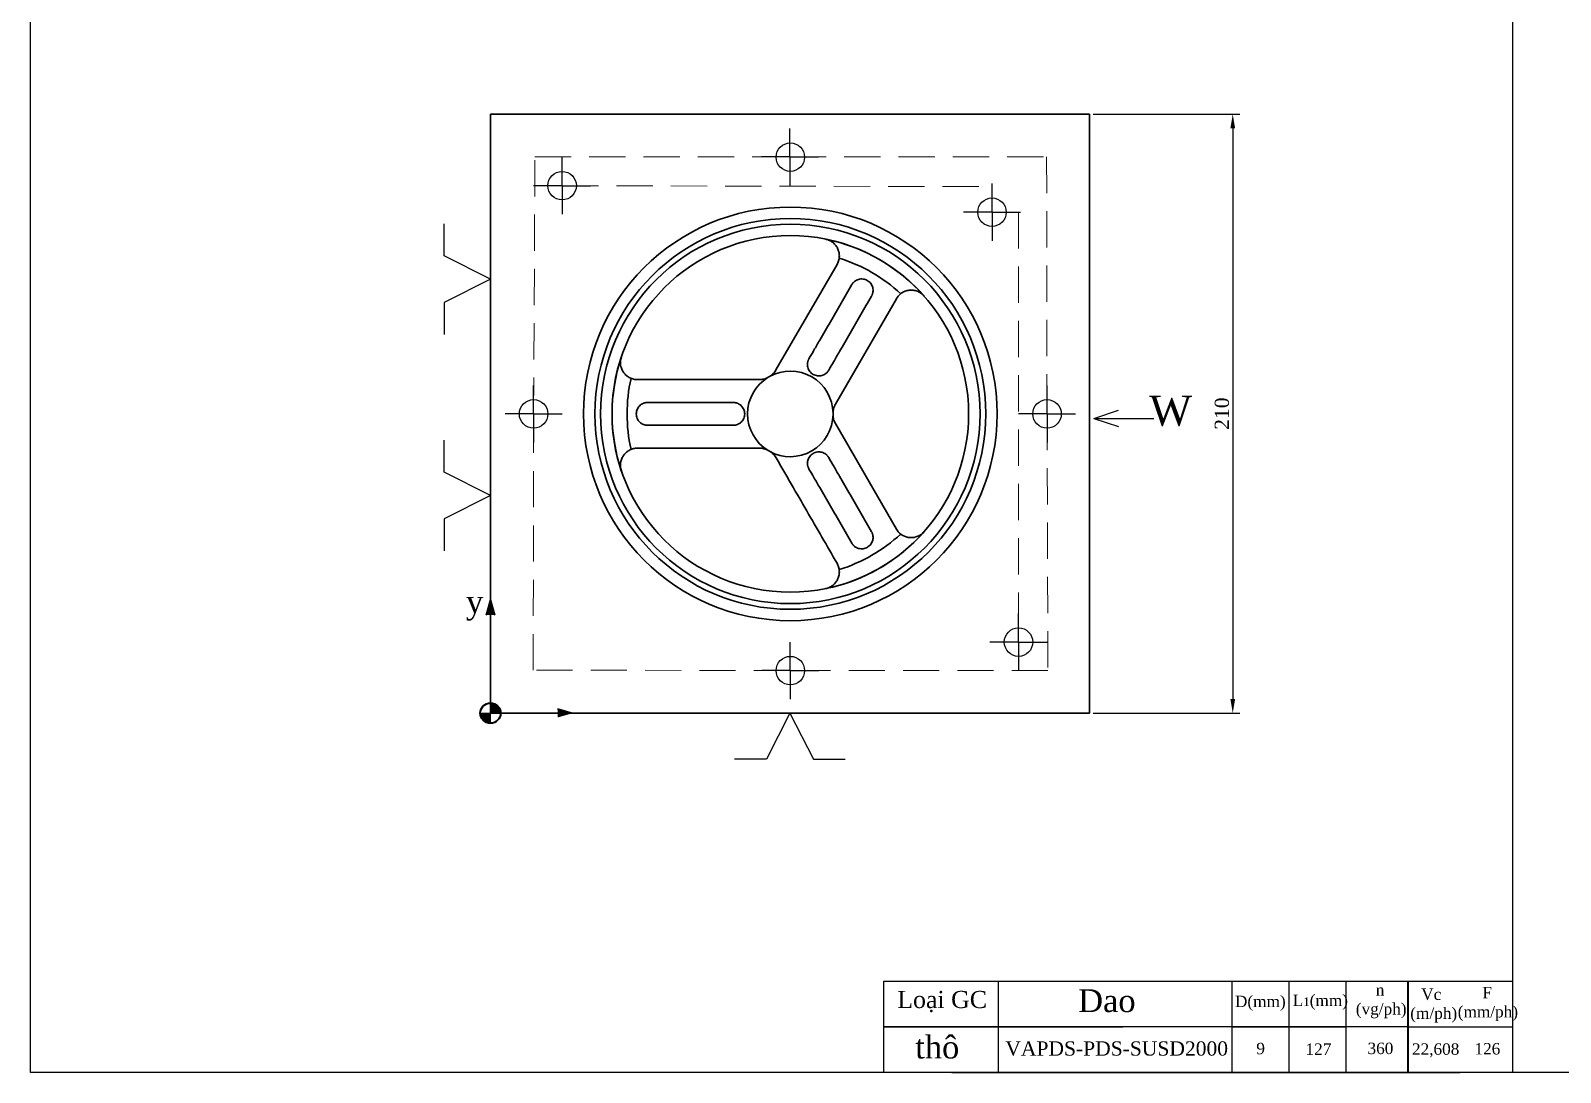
# Model space of a CAD drawing. Header units: millimetres. Extents: x 1211 to 2263, y 788 to 1530.
# Drawn here: x 1211.4 to 1479.6, y 787.9 to 970.5 of the extents above; entities that cross this region are included whole.
import ezdxf

# ---------------------------------------------------------------- set-up
doc = ezdxf.new("R2010")
doc.units = ezdxf.units.MM
for name, pattern in [('CENTERX2', [20.32, 12.7, -2.54, 2.54, -2.54]), ('DASHED2', [9.525, 6.35, -3.175]), ('DOT2', [3.175, 0, -3.175])]:
    doc.linetypes.add(name, pattern=pattern)
for name, color, linetype, lineweight in [('cb', 200, 'Continuous', 35), ('chi tiet', 7, 'Continuous', 30), ('coban', 7, 'Continuous', 35), ('DUONGBAO', 7, 'Continuous', 40), ('duongchaydao', 220, 'Continuous', 0), ('duongkichthuoc', 7, 'Continuous', 0), ('dậm', 5, 'Continuous', 25), ('phancat', 86, 'Continuous', 30)]:
    doc.layers.add(name, color=color, linetype=linetype, lineweight=lineweight)
doc.layers.add('DuongTam', color=1, linetype='Continuous')
doc.styles.get("Standard").update_dxf_attribs({"font": 'times.ttf'})
doc.dimstyles.new('ISO-25', dxfattribs={"dimtxt": 2.5, "dimasz": 2.5, "dimexe": 1.25, "dimexo": 0.625, "dimtad": 1, "dimtoh": 1, "dimtxsty": 'Standard', "dimcen": 2.5, "dimadec": 0, "dimazin": 0, "dimtfac": 1, "dimtmove": 0, "dimatfit": 3, "dimfxl": 1, "dimarcsym": 0})

# ---------------------------------------------------------------- blocks, each defined once
blk = doc.blocks.new('*D31')
at = {"layer": 'Defpoints', "color": 0, "transparency": 16777216}
for p in [(1397.01, 955.89), (1397.01, 850.89), (1422.13, 850.89)]:
    blk.add_point(p, dxfattribs=at)
at = {"layer": 'duongkichthuoc', "color": 0, "lineweight": -2, "transparency": 16777216}
for p, q in [((1397.64, 955.89), (1423.38, 955.89)), ((1422.13, 953.39), (1422.13, 853.39)), ((1397.64, 850.89), (1423.38, 850.89))]:
    blk.add_line(p, q, dxfattribs=at)
at = {"layer": 'duongkichthuoc', "color": 0, "transparency": 16777216}
for points in [[(1421.72, 953.39), (1422.55, 953.39), (1422.13, 955.89)], [(1421.72, 853.39), (1422.55, 853.39), (1422.13, 850.89)]]:
    blk.add_solid(points, dxfattribs=at)
at = {"layer": 'duongkichthuoc', "color": 0, "transparency": 16777216, "insert": (1420.24, 903.39), "char_height": 2.5, "attachment_point": 5, "rotation": 90}
blk.add_mtext('210', dxfattribs=at)

msp = doc.modelspace()

# ---------------------------------------------------------------- hatches: boundary and pattern name
at = {"layer": 'cb', "lineweight": 35}
msp.add_hatch(color=256, dxfattribs=at).paths.add_polyline_path([(1292.031, 870.744), (1291.271, 868.066), (1292.79, 868.066)])
at = {"layer": 'cb', "lineweight": 13}
h = msp.add_hatch(dxfattribs=at)
h.set_pattern_fill('ANSI31', color=256, scale=0.202176, angle=90, style=0)
h.set_pattern_definition([(135, (627.48896, 129.986213), (-0.0178700026, -0.0178700026), [])])
h.paths.add_polyline_path([(1292.013, 852.667), (1292.013, 850.889), (1293.791, 850.889, 0.4142137)])
h.paths.add_polyline_path([(1292.013, 850.889), (1290.235, 850.889, 0.4142136), (1292.013, 849.111), (1292.013, 849.271)])
msp.add_hatch(color=256, dxfattribs=at).paths.add_polyline_path([(1306.464, 850.889), (1303.785, 851.648), (1303.785, 850.129)])

# ---------------------------------------------------------------- linework, layer by layer
msp.add_line((1471.154, 1530.422), (1471.154, 787.922))
at = {"color": 7, "linetype": 'Continuous'}
for p, q in [((1360.994, 803.922), (1441.947, 803.922)), ((1360.994, 787.922), (1360.994, 803.922)), ((1381.036, 803.922), (1381.036, 787.922)), ((1411.947, 803.922), (1426.947, 803.922)), ((1421.947, 803.922), (1421.947, 787.922)), ((1421.947, 803.922), (1421.947, 787.922)), ((1426.947, 803.922), (1436.947, 803.922)), ((1431.947, 803.922), (1431.947, 787.922)), ((1441.947, 803.922), (1452.88, 803.922)), ((1441.947, 803.922), (1441.947, 787.922)), ((1441.947, 803.922), (1441.947, 787.922)), ((1452.81, 788), (1452.81, 803.922)), ((1452.81, 803.922), (1471.154, 803.922)), ((1441.947, 795.922), (1360.994, 795.922)), ((1360.994, 795.922), (1392.88, 795.922)), ((1441.947, 795.922), (1360.994, 795.922)), ((1360.994, 795.922), (1392.88, 795.922)), ((1392.88, 795.922), (1402.88, 795.922)), ((1392.88, 795.922), (1402.88, 795.922)), ((1421.947, 795.922), (1441.947, 795.922)), ((1452.88, 795.922), (1441.947, 795.922)), ((1452.88, 795.922), (1441.947, 795.922)), ((1452.81, 795.922), (1471.154, 795.922)), ((1372.88, 787.922), (1452.88, 787.922)), ((1452.88, 787.922), (1462.017, 787.922))]:
    msp.add_line(p, q, dxfattribs=at)
at = {"layer": 'cb', "lineweight": 35}
for p, q in [((1292.031, 870.744), (1291.271, 868.066)), ((1292.031, 870.744), (1292.79, 868.066)), ((1292.013, 850.889), (1292.013, 868.031)), ((1292.013, 850.889), (1306.366, 850.889))]:
    msp.add_line(p, q, dxfattribs=at)
at = {"layer": 'cb'}
msp.add_line((1306.366, 850.889), (1303.787, 851.648), dxfattribs=at)
at = {"layer": 'chi tiet'}
msp.add_lwpolyline([(2261.411, 787.922), (1211.411, 787.922), (1211.411, 1530.422), (2261.411, 1530.422)], close=True, dxfattribs=at)
at = {"layer": 'coban', "color": 7, "linetype": 'Continuous'}
for p, q in [((1292.013, 955.889), (1397.013, 955.889)), ((1292.013, 850.889), (1292.013, 955.889)), ((1397.013, 955.889), (1397.013, 850.889)), ((1397.013, 850.889), (1292.013, 850.889))]:
    msp.add_line(p, q, dxfattribs=at)
at = {"layer": 'coban'}
for p, q in [((1342.064, 911.081), (1352.775, 929.535)), ((1352.482, 905.029), (1363.167, 923.535)), ((1317.804, 909.345), (1339.251, 909.345)), ((1352.482, 901.661), (1363.167, 883.154)), ((1363.167, 883.154), (1363.285, 882.966))]:
    msp.add_line(p, q, dxfattribs=at)
for radius in [36.25, 34.25, 33.25, 31.25]:
    msp.add_circle((1344.582, 903.345), radius, dxfattribs=at)
for centre, radius, start, end in [((1344.582, 903.345), 31.25, 41.42268, 78.57732), ((1344.582, 903.345), 28.612, 47.4273, 72.5727), ((1344.582, 903.345), 31.25, 161.42268, 198.57732), ((1344.582, 903.345), 28.612, 167.4273, 192.5727), ((1344.582, 903.345), 7.5, 121.00272, 238.99728), ((1344.582, 903.345), 7.5, 1.00272, 118.99728), ((1344.582, 903.345), 7.5, 241.00272, 358.99728), ((1344.582, 903.345), 31.25, 281.42268, 318.57732), ((1344.582, 903.345), 28.612, 287.4273, 312.5727), ((1365.765, 884.654), 3, 214.24555, 318.57598)]:
    msp.add_arc(centre, radius, start, end, dxfattribs=at)
for points, knots in [([(1350.771, 933.976), (1351.012, 933.927), (1351.242, 933.85), (1351.572, 933.694), (1351.679, 933.634), (1351.885, 933.504), (1351.983, 933.433), (1352.169, 933.281), (1352.257, 933.2), (1352.424, 933.026), (1352.503, 932.933), (1352.718, 932.647), (1352.837, 932.442), (1353.025, 932.006), (1353.092, 931.781), (1353.172, 931.321), (1353.185, 931.085), (1353.157, 930.624), (1353.117, 930.396), (1352.983, 929.95), (1352.892, 929.738), (1352.775, 929.535)], [0, 0, 0, 0, 0.125, 0.125, 0.1875, 0.1875, 0.25, 0.25, 0.3125, 0.3125, 0.375, 0.375, 0.5, 0.5, 0.625, 0.625, 0.75, 0.75, 0.875, 0.875, 1, 1, 1, 1]), ([(1355.35, 925.995), (1354.725, 924.913), (1353.476, 922.749), (1351.601, 919.503), (1350.015, 916.755), (1348.764, 914.589), (1348.139, 913.506), (1347.85, 913.005)], [0, 0, 0, 0, 0.2500002, 0.5000005, 0.7500009, 0.8845329, 1, 1, 1, 1]), ([(1358.814, 923.995), (1358.829, 924.023), (1358.86, 924.079), (1358.902, 924.165), (1358.94, 924.252), (1358.973, 924.341), (1359.002, 924.433), (1359.027, 924.526), (1359.047, 924.62), (1359.079, 924.811), (1359.092, 925.104), (1359.032, 925.493), (1358.897, 925.867), (1358.688, 926.209), (1358.415, 926.505), (1358.086, 926.74), (1357.717, 926.907), (1357.324, 926.994), (1356.924, 927.003), (1356.535, 926.932), (1356.169, 926.79), (1355.895, 926.614), (1355.7, 926.446), (1355.568, 926.307), (1355.449, 926.158), (1355.383, 926.05), (1355.35, 925.995)], [0, 0, 0, 0, 0.015665, 0.0312657, 0.0468339, 0.0624018, 0.0780028, 0.0936703, 0.1094381, 0.1253397, 0.1879563, 0.250449, 0.313233, 0.3755694, 0.4381391, 0.5004746, 0.5627579, 0.6252779, 0.687454, 0.7500752, 0.8124368, 0.8749202, 0.9065232, 0.937727, 0.968799, 1, 1, 1, 1]), ([(1351.314, 911.005), (1351.603, 911.505), (1352.229, 912.589), (1353.479, 914.755), (1355.065, 917.502), (1356.94, 920.749), (1358.189, 922.913), (1358.814, 923.995)], [0, 0, 0, 0, 0.1154644, 0.2499928, 0.4999922, 0.7499951, 1, 1, 1, 1]), ([(1363.167, 923.535), (1363.284, 923.738), (1363.422, 923.923), (1363.737, 924.258), (1363.917, 924.41), (1364.303, 924.665), (1364.51, 924.77), (1364.841, 924.892), (1364.954, 924.926), (1365.182, 924.98), (1365.297, 925.001), (1365.53, 925.028), (1365.648, 925.035), (1365.887, 925.035), (1366.007, 925.028), (1366.362, 924.985), (1366.594, 924.929), (1367.05, 924.757), (1367.265, 924.644), (1367.665, 924.369), (1367.851, 924.205), (1368.015, 924.02)], [0, 0, 0, 0, 0.125, 0.125, 0.25, 0.25, 0.375, 0.375, 0.4375, 0.4375, 0.5, 0.5, 0.5625, 0.5625, 0.625, 0.625, 0.75, 0.75, 0.875, 0.875, 1, 1, 1, 1]), ([(1317.804, 909.345), (1317.57, 909.345), (1317.341, 909.372), (1316.892, 909.477), (1316.671, 909.557), (1316.257, 909.764), (1316.063, 909.89), (1315.792, 910.116), (1315.706, 910.197), (1315.545, 910.367), (1315.47, 910.456), (1315.329, 910.645), (1315.264, 910.743), (1315.145, 910.951), (1315.091, 911.058), (1314.951, 911.387), (1314.883, 911.616), (1314.804, 912.097), (1314.794, 912.339), (1314.832, 912.823), (1314.882, 913.067), (1314.96, 913.3)], [0, 0, 0, 0, 0.125, 0.125, 0.25, 0.25, 0.375, 0.375, 0.4375, 0.4375, 0.5, 0.5, 0.5625, 0.5625, 0.625, 0.625, 0.75, 0.75, 0.875, 0.875, 1, 1, 1, 1]), ([(1347.85, 913.005), (1347.833, 912.976), (1347.801, 912.918), (1347.758, 912.829), (1347.72, 912.739), (1347.687, 912.649), (1347.659, 912.558), (1347.635, 912.466), (1347.615, 912.374), (1347.584, 912.183), (1347.572, 911.893), (1347.632, 911.507), (1347.765, 911.137), (1347.972, 910.795), (1348.247, 910.497), (1348.578, 910.259), (1348.95, 910.093), (1349.345, 910.006), (1349.744, 909.998), (1350.129, 910.069), (1350.492, 910.209), (1350.763, 910.382), (1350.957, 910.549), (1351.089, 910.686), (1351.211, 910.837), (1351.279, 910.949), (1351.314, 911.005)], [0, 0, 0, 0, 0.0163186, 0.0323827, 0.0482273, 0.0638869, 0.079395, 0.0947842, 0.1100862, 0.125331, 0.1891952, 0.2504507, 0.3129912, 0.3756556, 0.4380412, 0.5005724, 0.5631341, 0.6253174, 0.6879153, 0.7500766, 0.8112086, 0.8749397, 0.9054226, 0.9362544, 0.9676901, 1, 1, 1, 1]), ([(1340.719, 909.773), (1340.483, 909.632), (1340.234, 909.525), (1339.842, 909.417), (1339.708, 909.39), (1339.441, 909.354), (1339.308, 909.345), (1339.173, 909.345)], [0, 0, 0, 0, 0.5, 0.5, 0.75, 0.75, 1, 1, 1, 1]), ([(1342.064, 911.081), (1341.956, 910.796), (1341.793, 910.585), (1341.503, 910.299), (1341.399, 910.209), (1341.181, 910.046), (1341.066, 909.971), (1340.946, 909.905)], [0, 0, 0, 0, 0.5, 0.5, 0.75, 0.75, 1, 1, 1, 1]), ([(1319.582, 905.345), (1319.55, 905.344), (1319.486, 905.343), (1319.391, 905.337), (1319.297, 905.325), (1319.202, 905.31), (1319.109, 905.289), (1319.016, 905.264), (1318.924, 905.234), (1318.743, 905.166), (1318.483, 905.032), (1318.176, 904.785), (1317.919, 904.482), (1317.728, 904.129), (1317.608, 903.744), (1317.569, 903.342), (1317.609, 902.939), (1317.73, 902.556), (1317.922, 902.205), (1318.178, 901.902), (1318.484, 901.657), (1318.773, 901.508), (1319.016, 901.423), (1319.203, 901.378), (1319.391, 901.35), (1319.518, 901.346), (1319.582, 901.345)], [0, 0, 0, 0, 0.015665, 0.03126572, 0.04683382, 0.06240179, 0.07800276, 0.09367026, 0.10943799, 0.12533963, 0.18795627, 0.25044906, 0.31323298, 0.37556932, 0.43813891, 0.50047436, 0.56275771, 0.62527774, 0.68745389, 0.75007506, 0.81243674, 0.87492015, 0.90652311, 0.93772698, 0.96879901, 1, 1, 1, 1]), ([(1334.582, 905.345), (1334.004, 905.345), (1332.753, 905.345), (1330.252, 905.344), (1327.079, 905.345), (1323.33, 905.345), (1320.831, 905.345), (1319.582, 905.345)], [0, 0, 0, 0, 0.1154643, 0.2499926, 0.499992, 0.749995, 1, 1, 1, 1]), ([(1334.582, 901.345), (1334.615, 901.345), (1334.682, 901.346), (1334.78, 901.354), (1334.877, 901.366), (1334.972, 901.382), (1335.065, 901.403), (1335.156, 901.428), (1335.245, 901.457), (1335.426, 901.526), (1335.684, 901.66), (1335.988, 901.905), (1336.241, 902.205), (1336.434, 902.556), (1336.555, 902.943), (1336.596, 903.348), (1336.553, 903.754), (1336.432, 904.139), (1336.239, 904.488), (1335.985, 904.787), (1335.682, 905.031), (1335.397, 905.179), (1335.155, 905.264), (1334.97, 905.31), (1334.779, 905.339), (1334.648, 905.343), (1334.582, 905.345)], [0, 0, 0, 0, 0.0163186, 0.0323827, 0.0482273, 0.0638868, 0.0793949, 0.0947841, 0.1100861, 0.1253309, 0.1891951, 0.2504507, 0.312991, 0.3756555, 0.4380411, 0.5005722, 0.563134, 0.6253172, 0.6879152, 0.7500765, 0.8112085, 0.8749396, 0.9054225, 0.9362543, 0.96769, 1, 1, 1, 1]), ([(1352.081, 903.476), (1352.076, 903.751), (1352.108, 904.02), (1352.211, 904.414), (1352.254, 904.543), (1352.356, 904.792), (1352.415, 904.912), (1352.482, 905.029)], [0, 0, 0, 0, 0.5, 0.5, 0.75, 0.75, 1, 1, 1, 1]), ([(1319.582, 901.345), (1320.831, 901.345), (1323.33, 901.345), (1327.079, 901.345), (1330.252, 901.345), (1332.753, 901.344), (1334.004, 901.345), (1334.582, 901.345)], [0, 0, 0, 0, 0.2499998, 0.4999995, 0.7499994, 0.8845322, 1, 1, 1, 1]), ([(1352.482, 901.661), (1352.348, 901.893), (1352.246, 902.14), (1352.143, 902.534), (1352.118, 902.669), (1352.085, 902.939), (1352.078, 903.076), (1352.081, 903.213)], [0, 0, 0, 0, 0.5, 0.5, 0.75, 0.75, 1, 1, 1, 1]), ([(1314.96, 893.389), (1314.882, 893.622), (1314.833, 893.86), (1314.804, 894.224), (1314.801, 894.347), (1314.811, 894.59), (1314.824, 894.71), (1314.862, 894.947), (1314.889, 895.064), (1314.956, 895.296), (1314.997, 895.41), (1315.137, 895.74), (1315.255, 895.945), (1315.539, 896.327), (1315.701, 896.497), (1316.058, 896.796), (1316.256, 896.925), (1316.669, 897.132), (1316.887, 897.211), (1317.34, 897.318), (1317.57, 897.345), (1317.804, 897.345)], [0, 0, 0, 0, 0.125, 0.125, 0.1875, 0.1875, 0.25, 0.25, 0.3125, 0.3125, 0.375, 0.375, 0.5, 0.5, 0.625, 0.625, 0.75, 0.75, 0.875, 0.875, 1, 1, 1, 1]), ([(1339.173, 897.345), (1338.264, 897.345), (1337.362, 897.345), (1335.564, 897.345), (1334.669, 897.345), (1331.99, 897.345), (1330.212, 897.345), (1324.883, 897.345), (1321.343, 897.345), (1317.804, 897.345)], [0, 0, 0, 0, 0.125, 0.125, 0.25, 0.25, 0.5, 0.5, 1, 1, 1, 1]), ([(1339.173, 897.345), (1339.442, 897.345), (1339.706, 897.309), (1340.099, 897.202), (1340.228, 897.156), (1340.479, 897.049), (1340.601, 896.987), (1340.719, 896.916)], [0, 0, 0, 0, 0.5, 0.5, 0.75, 0.75, 1, 1, 1, 1]), ([(1340.946, 896.785), (1341.187, 896.651), (1341.403, 896.489), (1341.693, 896.204), (1341.784, 896.101), (1341.948, 895.888), (1342.023, 895.777), (1342.09, 895.661)], [0, 0, 0, 0, 0.5, 0.5, 0.75, 0.75, 1, 1, 1, 1]), ([(1352.775, 877.154), (1351.005, 880.219), (1349.235, 883.285), (1346.571, 887.9), (1345.681, 889.44), (1344.342, 891.76), (1343.894, 892.535), (1342.996, 894.092), (1342.544, 894.873), (1342.09, 895.661)], [0, 0, 0, 0, 0.5, 0.5, 0.75, 0.75, 0.875, 0.875, 1, 1, 1, 1]), ([(1351.314, 895.684), (1351.297, 895.713), (1351.263, 895.77), (1351.207, 895.852), (1351.148, 895.93), (1351.087, 896.004), (1351.022, 896.074), (1350.955, 896.14), (1350.885, 896.203), (1350.735, 896.325), (1350.49, 896.481), (1350.125, 896.622), (1349.739, 896.692), (1349.339, 896.683), (1348.943, 896.594), (1348.572, 896.427), (1348.242, 896.188), (1347.969, 895.889), (1347.763, 895.548), (1347.631, 895.179), (1347.572, 894.794), (1347.586, 894.473), (1347.633, 894.221), (1347.686, 894.039), (1347.756, 893.858), (1347.818, 893.743), (1347.85, 893.684)], [0, 0, 0, 0, 0.0163186, 0.0323827, 0.0482273, 0.0638868, 0.0793949, 0.0947841, 0.1100861, 0.1253309, 0.1891951, 0.2504507, 0.312991, 0.3756555, 0.4380411, 0.5005723, 0.563134, 0.6253172, 0.6879152, 0.7500765, 0.8112085, 0.8749396, 0.9054225, 0.9362543, 0.96769, 1, 1, 1, 1]), ([(1358.814, 882.694), (1358.189, 883.776), (1356.94, 885.94), (1355.065, 889.187), (1353.479, 891.934), (1352.229, 894.101), (1351.603, 895.184), (1351.314, 895.684)], [0, 0, 0, 0, 0.2500002, 0.5000005, 0.7500009, 0.8845329, 1, 1, 1, 1]), ([(1347.85, 893.684), (1348.139, 893.184), (1348.764, 892.1), (1350.015, 889.935), (1351.601, 887.187), (1353.476, 883.94), (1354.725, 881.776), (1355.35, 880.694)], [0, 0, 0, 0, 0.1154644, 0.2499928, 0.4999922, 0.7499951, 1, 1, 1, 1]), ([(1355.35, 880.694), (1355.366, 880.667), (1355.399, 880.612), (1355.452, 880.533), (1355.509, 880.457), (1355.57, 880.383), (1355.634, 880.312), (1355.702, 880.244), (1355.774, 880.179), (1355.924, 880.057), (1356.171, 879.899), (1356.538, 879.756), (1356.928, 879.686), (1357.329, 879.696), (1357.723, 879.785), (1358.091, 879.952), (1358.419, 880.188), (1358.691, 880.485), (1358.899, 880.827), (1359.033, 881.2), (1359.092, 881.588), (1359.077, 881.912), (1359.029, 882.165), (1358.975, 882.349), (1358.905, 882.527), (1358.844, 882.638), (1358.814, 882.694)], [0, 0, 0, 0, 0.015665, 0.0312657, 0.0468338, 0.0624018, 0.0780027, 0.0936702, 0.109438, 0.1253396, 0.1879562, 0.250449, 0.313233, 0.3755693, 0.4381389, 0.5004744, 0.5627577, 0.6252778, 0.6874539, 0.7500751, 0.8124367, 0.8749202, 0.9065231, 0.937727, 0.968799, 1, 1, 1, 1]), ([(1352.775, 877.154), (1352.892, 876.952), (1352.983, 876.74), (1353.116, 876.299), (1353.157, 876.067), (1353.185, 875.605), (1353.173, 875.374), (1353.112, 875.026), (1353.086, 874.911), (1353.019, 874.687), (1352.979, 874.577), (1352.886, 874.361), (1352.833, 874.255), (1352.713, 874.049), (1352.647, 873.948), (1352.433, 873.662), (1352.268, 873.489), (1351.891, 873.18), (1351.686, 873.05), (1351.248, 872.842), (1351.012, 872.763), (1350.771, 872.714)], [0, 0, 0, 0, 0.125, 0.125, 0.25, 0.25, 0.375, 0.375, 0.4375, 0.4375, 0.5, 0.5, 0.5625, 0.5625, 0.625, 0.625, 0.75, 0.75, 0.875, 0.875, 1, 1, 1, 1])]:
    msp.add_open_spline(points, degree=3, knots=knots, dxfattribs=at)
for points in [[(1340.946, 909.905), (1340.869, 909.862), (1340.794, 909.818), (1340.719, 909.773)], [(1352.082, 903.345), (1352.082, 903.388), (1352.081, 903.432), (1352.081, 903.476)], [(1352.081, 903.213), (1352.081, 903.257), (1352.082, 903.301), (1352.082, 903.345)], [(1340.719, 896.916), (1340.794, 896.871), (1340.869, 896.827), (1340.946, 896.785)]]:
    msp.add_open_spline(points, degree=3, dxfattribs=at)
at = {"layer": 'DUONGBAO'}
msp.add_circle((1292.013, 850.889), 1.778, dxfattribs=at)
at = {"layer": 'duongchaydao', "linetype": 'DASHED2'}
for p, q in [((1304.582, 943.345), (1379.948, 943.166)), ((1384.571, 938.689), (1384.582, 863.345))]:
    msp.add_line(p, q, dxfattribs=at)
at = {"layer": 'duongchaydao', "linetype": 'DOT2'}
for q in [(1379.948, 943.166), (1384.582, 938.689)]:
    msp.add_line((1379.937, 938.7), q, dxfattribs=at)
at = {"layer": 'duongchaydao', "linetype": 'DASHED2'}
msp.add_lwpolyline([(1344.513, 948.389), (1389.513, 948.389), (1389.582, 903.345), (1389.749, 858.389), (1344.513, 858.389), (1299.513, 858.4), (1299.582, 903.345), (1299.82, 948.389)], close=True, dxfattribs=at)
at = {"layer": 'DuongTam', "linetype": 'CENTERX2'}
for p, q in [((1344.513, 948.389), (1344.513, 953.389)), ((1304.582, 943.345), (1304.582, 948.345)), ((1344.513, 948.389), (1339.513, 948.389)), ((1344.513, 948.389), (1349.513, 948.389)), ((1344.513, 948.389), (1344.513, 943.389)), ((1304.582, 943.345), (1299.582, 943.345)), ((1304.582, 943.345), (1309.582, 943.345)), ((1304.582, 943.345), (1304.582, 938.345)), ((1379.937, 938.7), (1379.937, 943.7)), ((1379.937, 938.7), (1374.937, 938.7)), ((1379.937, 938.7), (1384.937, 938.7)), ((1379.937, 938.7), (1379.937, 933.7)), ((1299.582, 903.345), (1299.582, 908.345)), ((1389.582, 903.345), (1389.582, 908.345)), ((1299.582, 903.345), (1294.582, 903.345)), ((1299.582, 903.345), (1304.582, 903.345)), ((1299.582, 903.345), (1299.582, 898.345)), ((1389.582, 903.345), (1384.582, 903.345)), ((1389.582, 903.345), (1394.582, 903.345)), ((1389.582, 903.345), (1389.582, 898.345)), ((1384.582, 863.345), (1384.582, 868.345)), ((1344.582, 858.345), (1344.582, 863.345)), ((1384.582, 863.345), (1379.582, 863.345)), ((1384.582, 863.345), (1389.582, 863.345)), ((1384.582, 863.345), (1384.582, 858.345)), ((1344.582, 858.345), (1339.582, 858.345)), ((1344.582, 858.345), (1349.582, 858.345)), ((1344.582, 858.345), (1344.582, 853.345))]:
    msp.add_line(p, q, dxfattribs=at)
at = {"layer": 'dậm'}
for p, q in [((1283.929, 931.071), (1283.929, 936.648)), ((1292.013, 926.957), (1283.929, 931.071)), ((1292.013, 926.957), (1283.929, 922.842)), ((1283.929, 922.842), (1283.929, 917.265)), ((1397.76, 902.563), (1402.109, 904.001)), ((1397.76, 902.563), (1408.272, 902.563)), ((1397.76, 902.563), (1402.109, 901.125)), ((1283.929, 893.154), (1283.929, 898.731)), ((1292.013, 889.039), (1283.929, 893.154)), ((1292.013, 889.039), (1283.929, 884.925)), ((1283.929, 884.925), (1283.929, 879.348)), ((1292.013, 849.889), (1292.013, 850.889)), ((1344.513, 850.889), (1340.399, 842.804)), ((1344.513, 850.889), (1348.627, 842.804)), ((1340.399, 842.804), (1334.822, 842.804)), ((1348.627, 842.804), (1354.205, 842.804)), ((1452.88, 803.922), (1452.88, 787.922)), ((1442.88, 787.922), (1452.88, 787.922))]:
    msp.add_line(p, q, dxfattribs=at)
at = {"layer": 'phancat'}
for centre in [(1344.582, 948.345), (1304.582, 943.345), (1379.937, 938.7), (1299.582, 903.345), (1389.582, 903.345), (1384.582, 863.345), (1344.582, 858.345)]:
    msp.add_circle(centre, 2.5, dxfattribs=at)

# ---------------------------------------------------------------- texts
at = {"color": 7, "linetype": 'Continuous', "attachment_point": 1}
for s, insert, char_height, width in [('\\pi2.3404;Loại GC', (1360.986, 802.202), 3, 19.81698), ('\\pi5.1414;Dao', (1389.898, 802.496), 4, 19.81698), ('\\pi9.1853;n \\P\\pi5.6828;(vg/ph)', (1438.023, 803.399), 2, 19.81698), ('\\pi8.2481;Vc\\P\\pi5.5812; (m/ph)', (1446.918, 802.628), 2, 19.81698), ('\\pi9.1716;F\\P\\pi4.8623;(mm/ph)', (1456.709, 802.903), 2, 19.81698), ('\\pi5.6475;D(mm)', (1416.872, 801.368), 2, 19.81698), ('\\pi5.2625;L{\\H0.75x;1}(mm)', (1427.378, 801.554), 2, 19.81698), ('\\pi6.2661;thô', (1360.215, 794.364), 4, 19.81698), ('\\pi-1.5366;VAPDS-PDS-SUSD2000', (1383.814, 793.362), 2.5, 34.91714), ('\\pi9.2921;9', (1416.974, 793.109), 2, 19.81698), ('\\pi7.9323;127', (1426.955, 792.993), 2, 19.81698), ('\\pi7.8061;360', (1437.951, 793.136), 2, 19.81698), ('\\pi5.9647;22,608', (1447.582, 793.01), 2, 19.81698), ('\\pi7.9236;126', (1456.581, 793.065), 2, 19.81698)]:
    msp.add_mtext(s, dxfattribs=dict(at, insert=insert, char_height=char_height, width=width))
at = {"layer": 'cb', "lineweight": 35, "insert": (1287.725, 872.467), "char_height": 4.044, "width": 7.99694, "attachment_point": 1}
msp.add_mtext('y', dxfattribs=at)
at = {"layer": 'dậm', "insert": (1407.504, 906.542), "char_height": 5.25, "width": 2.2032, "attachment_point": 1}
msp.add_mtext('{\\fTimes New Roman|b0|i0|c0|p18;W}', dxfattribs=at)

# ---------------------------------------------------------------- dimensions: what is measured, and where the dimension line sits
at = {"layer": 'duongkichthuoc'}
dim = msp.add_linear_dim(base=(1422.134, 850.889), p1=(1397.013, 955.889), p2=(1397.013, 850.889), angle=90, text='210', dimstyle='ISO-25', dxfattribs=at)
dim.commit()
dim.dimension.update_dxf_attribs({"geometry": '*D31', "text_midpoint": (1420.237, 903.389)})

doc.saveas('drawing.dxf')
